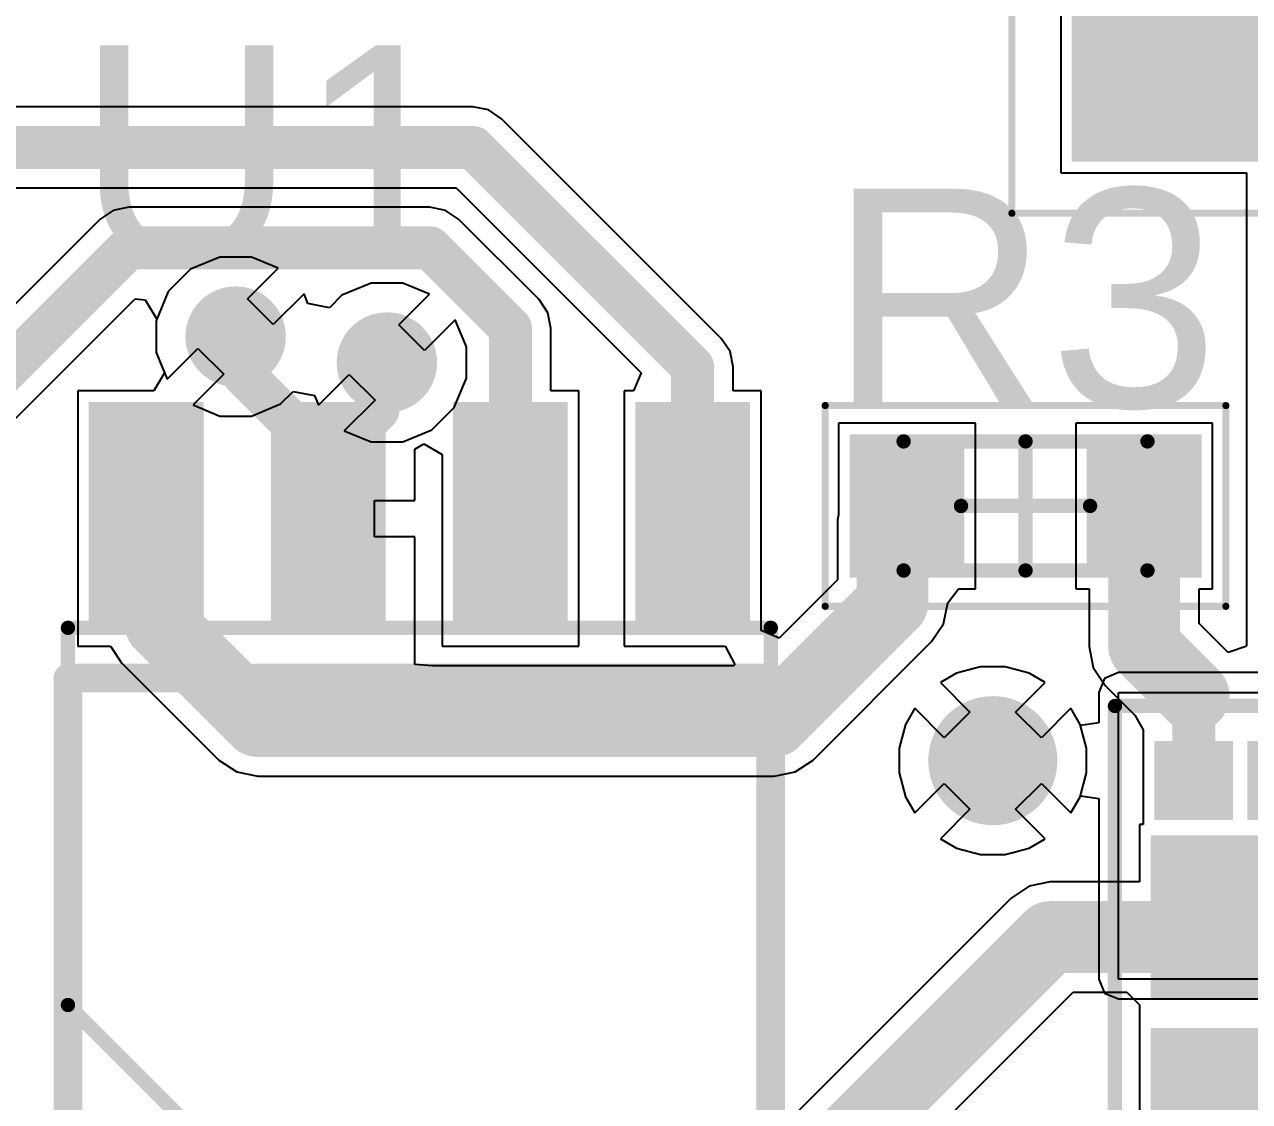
# Model space of a CAD drawing. Header units: inches. Extents: x 3 to 4.98, y 3.05 to 4.16.
# Drawn here: x 3.243 to 3.5793, y 3.5885 to 3.8841 of the extents above; entities that cross this region are included whole.
import ezdxf

# ---------------------------------------------------------------- set-up
doc = ezdxf.new("R2010")
doc.units = ezdxf.units.IN
doc.header["$MEASUREMENT"] = 0
for name, color, linetype in [('Bottom Layer', 5, 'Continuous'), ('Bottom Solder', 6, 'Continuous'), ('Layer 1', 16, 'Continuous'), ('Layer 2', 76, 'Continuous'), ('Mechanical 13', 56, 'Continuous'), ('Mechanical 15', 56, 'Continuous'), ('Top Layer', 1, 'Continuous'), ('Top Overlay', 2, 'Continuous'), ('Top Paste', 8, 'Continuous'), ('Top Solder', 216, 'Continuous'), ('Via Holes', 16, 'Continuous')]:
    doc.layers.add(name, color=color, linetype=linetype)
doc.styles.add('Arial', font='', dxfattribs={"height": 0.2})
doc.styles.get('Arial').set_extended_font_data('Arial')

# ---------------------------------------------------------------- blocks, each defined once
blk = doc.blocks.new('SOIC127P600X163_8N_1')
at = {"layer": 'Top Layer'}
for points in [[(-0.13679, 0.08878), (-0.07675, 0.08878), (-0.07675, 0.06122), (-0.13679, 0.06122)], [(0.07675, 0.08878), (0.13679, 0.08878), (0.13679, 0.06122), (0.07675, 0.06122)], [(-0.13679, 0.03878), (-0.07675, 0.03878), (-0.07675, 0.01122), (-0.13679, 0.01122)], [(0.07675, 0.03878), (0.13679, 0.03878), (0.13679, 0.01122), (0.07675, 0.01122)], [(-0.13679, -0.01122), (-0.07675, -0.01122), (-0.07675, -0.03878), (-0.13679, -0.03878)], [(0.07675, -0.01122), (0.13679, -0.01122), (0.13679, -0.03878), (0.07675, -0.03878)], [(-0.13679, -0.06122), (-0.07675, -0.06122), (-0.07675, -0.08878), (-0.13679, -0.08878)], [(0.07675, -0.06122), (0.13679, -0.06122), (0.13679, -0.08878), (0.07675, -0.08878)]]:
    blk.add_hatch(color=1, dxfattribs=at).paths.add_polyline_path(points)
at = {"layer": 'Top Paste'}
for points in [[(-0.13679, 0.08878), (-0.07675, 0.08878), (-0.07675, 0.06122), (-0.13679, 0.06122)], [(0.07675, 0.08878), (0.13679, 0.08878), (0.13679, 0.06122), (0.07675, 0.06122)], [(-0.13679, 0.03878), (-0.07675, 0.03878), (-0.07675, 0.01122), (-0.13679, 0.01122)], [(0.07675, 0.03878), (0.13679, 0.03878), (0.13679, 0.01122), (0.07675, 0.01122)], [(-0.13679, -0.01122), (-0.07675, -0.01122), (-0.07675, -0.03878), (-0.13679, -0.03878)], [(0.07675, -0.01122), (0.13679, -0.01122), (0.13679, -0.03878), (0.07675, -0.03878)], [(-0.13679, -0.06122), (-0.07675, -0.06122), (-0.07675, -0.08878), (-0.13679, -0.08878)], [(0.07675, -0.06122), (0.13679, -0.06122), (0.13679, -0.08878), (0.07675, -0.08878)]]:
    blk.add_hatch(color=8, dxfattribs=at).paths.add_polyline_path(points)
at = {"layer": 'Top Solder'}
for points in [[(-0.13876, 0.09075), (-0.07478, 0.09075), (-0.07478, 0.05925), (-0.13876, 0.05925)], [(0.07478, 0.09075), (0.13876, 0.09075), (0.13876, 0.05925), (0.07478, 0.05925)], [(-0.13876, 0.04075), (-0.07478, 0.04075), (-0.07478, 0.00925), (-0.13876, 0.00925)], [(0.07478, 0.04075), (0.13876, 0.04075), (0.13876, 0.00925), (0.07478, 0.00925)], [(-0.13876, -0.00925), (-0.07478, -0.00925), (-0.07478, -0.04075), (-0.13876, -0.04075)], [(0.07478, -0.00925), (0.13876, -0.00925), (0.13876, -0.04075), (0.07478, -0.04075)], [(-0.13876, -0.05925), (-0.07478, -0.05925), (-0.07478, -0.09075), (-0.13876, -0.09075)], [(0.07478, -0.05925), (0.13876, -0.05925), (0.13876, -0.09075), (0.07478, -0.09075)]]:
    blk.add_hatch(color=216, dxfattribs=at).paths.add_polyline_path(points)
at = {"layer": 'Mechanical 15'}
for points in [[(-0.02677, 0.09646, 0.00394, 0.00394, 0), (-0.07677, 0.04646, 0.00394, 0.00394, 0)], [(-0.07677, 0.09646, 0.00394, 0.00394, 0), (-0.07677, -0.09646, 0.00394, 0.00394, 0)], [(-0.07677, 0.09646, 0.00394, 0.00394, 0), (0.07677, 0.09646, 0.00394, 0.00394, 0)], [(0.07677, 0.09646, 0.00394, 0.00394, 0), (0.07677, -0.09646, 0.00394, 0.00394, 0)], [(-0.07677, -0.09646, 0.00394, 0.00394, 0), (0.07677, -0.09646, 0.00394, 0.00394, 0)]]:
    blk.add_lwpolyline(points, format="xyseb", dxfattribs=at)
for points in [[(-0.07776, 0.09646, 0.00197, 0.00197, 1), (-0.07579, 0.09646, 0.00197, 0.00197, 1)], [(-0.07776, 0.09646, 0.00197, 0.00197, 1), (-0.07579, 0.09646, 0.00197, 0.00197, 1)], [(-0.02776, 0.09646, 0.00197, 0.00197, 1), (-0.02579, 0.09646, 0.00197, 0.00197, 1)], [(0.07579, 0.09646, 0.00197, 0.00197, 1), (0.07776, 0.09646, 0.00197, 0.00197, 1)], [(0.07579, 0.09646, 0.00197, 0.00197, 1), (0.07776, 0.09646, 0.00197, 0.00197, 1)], [(-0.07776, 0.04646, 0.00197, 0.00197, 1), (-0.07579, 0.04646, 0.00197, 0.00197, 1)], [(-0.07776, -0.09646, 0.00197, 0.00197, 1), (-0.07579, -0.09646, 0.00197, 0.00197, 1)], [(-0.07776, -0.09646, 0.00197, 0.00197, 1), (-0.07579, -0.09646, 0.00197, 0.00197, 1)], [(0.07579, -0.09646, 0.00197, 0.00197, 1), (0.07776, -0.09646, 0.00197, 0.00197, 1)], [(0.07579, -0.09646, 0.00197, 0.00197, 1), (0.07776, -0.09646, 0.00197, 0.00197, 1)]]:
    blk.add_lwpolyline(points, format="xyseb", close=True, dxfattribs=at)
at = {"layer": 'Top Overlay'}
for points in [[(-0.13681, 0.10256, 0.00787, 0.00787, 0), (-0.07677, 0.10256, 0.00787, 0.00787, 0)], [(-0.06299, 0.09646, 0.00787, 0.00787, 0), (-0.06299, -0.09646, 0.00787, 0.00787, 0)], [(-0.06299, 0.09646, 0.00787, 0.00787, 0), (0.06299, 0.09646, 0.00787, 0.00787, 0)], [(0.06299, 0.09646, 0.00787, 0.00787, 0), (0.06299, -0.09646, 0.00787, 0.00787, 0)], [(-0.06299, -0.09646, 0.00787, 0.00787, 0), (0.06299, -0.09646, 0.00787, 0.00787, 0)]]:
    blk.add_lwpolyline(points, format="xyseb", dxfattribs=at)
for points in [[(-0.13878, 0.10256, 0.00394, 0.00394, 1), (-0.13484, 0.10256, 0.00394, 0.00394, 1)], [(-0.07874, 0.10256, 0.00394, 0.00394, 1), (-0.0748, 0.10256, 0.00394, 0.00394, 1)], [(-0.06496, 0.09646, 0.00394, 0.00394, 1), (-0.06102, 0.09646, 0.00394, 0.00394, 1)], [(-0.06496, 0.09646, 0.00394, 0.00394, 1), (-0.06102, 0.09646, 0.00394, 0.00394, 1)], [(0.06102, 0.09646, 0.00394, 0.00394, 1), (0.06496, 0.09646, 0.00394, 0.00394, 1)], [(0.06102, 0.09646, 0.00394, 0.00394, 1), (0.06496, 0.09646, 0.00394, 0.00394, 1)], [(-0.06496, -0.09646, 0.00394, 0.00394, 1), (-0.06102, -0.09646, 0.00394, 0.00394, 1)], [(-0.06496, -0.09646, 0.00394, 0.00394, 1), (-0.06102, -0.09646, 0.00394, 0.00394, 1)], [(0.06102, -0.09646, 0.00394, 0.00394, 1), (0.06496, -0.09646, 0.00394, 0.00394, 1)], [(0.06102, -0.09646, 0.00394, 0.00394, 1), (0.06496, -0.09646, 0.00394, 0.00394, 1)]]:
    blk.add_lwpolyline(points, format="xyseb", close=True, dxfattribs=at)
blk = doc.blocks.new('MSMA2512R0200FGN_5')
at = {"layer": 'Top Layer'}
blk.add_hatch(color=1, dxfattribs=at).paths.add_polyline_path([(0.01181, -0.0689), (0.01181, 0.0689), (0.15157, 0.0689), (0.15157, -0.0689)])
at = {"layer": 'Top Paste'}
blk.add_hatch(color=8, dxfattribs=at).paths.add_polyline_path([(0.01181, -0.0689), (0.01181, 0.0689), (0.15157, 0.0689), (0.15157, -0.0689)])
at = {"layer": 'Top Solder'}
blk.add_hatch(color=216, dxfattribs=at).paths.add_polyline_path([(0.00984, -0.07087), (0.00984, 0.07087), (0.15354, 0.07087), (0.15354, -0.07087)])
at = {"layer": 'Mechanical 15'}
for points in [[(0.17, 0.085, 0.00197, 0.00197, 0), (-0.17, 0.085, 0.00197, 0.00197, 0)], [(0.17, 0.085, 0.00197, 0.00197, 0), (0.17, -0.085, 0.00197, 0.00197, 0)]]:
    blk.add_lwpolyline(points, format="xyseb", dxfattribs=at)
blk.add_lwpolyline([(0.16951, 0.085, 0.000984, 0.000984, 1), (0.17049, 0.085, 0.000984, 0.000984, 1)], format="xyseb", close=True, dxfattribs=at)
blk.add_lwpolyline([(0.16951, 0.085, 0.000984, 0.000984, 1), (0.17049, 0.085, 0.000984, 0.000984, 1)], format="xyseb", close=True, dxfattribs=at)
blk = doc.blocks.new('RES_SM0603_YAGEORC_N_6')
at = {"layer": 'Top Layer'}
for points in [[(-0.04634, -0.01772), (-0.04634, 0.01772), (-0.01878, 0.01772), (-0.01878, -0.01772)], [(0.01878, -0.01772), (0.01878, 0.01772), (0.04634, 0.01772), (0.04634, -0.01772)]]:
    blk.add_hatch(color=1, dxfattribs=at).paths.add_polyline_path(points)
at = {"layer": 'Top Paste'}
for points in [[(-0.04634, -0.01772), (-0.04634, 0.01772), (-0.01878, 0.01772), (-0.01878, -0.01772)], [(0.01878, -0.01772), (0.01878, 0.01772), (0.04634, 0.01772), (0.04634, -0.01772)]]:
    blk.add_hatch(color=8, dxfattribs=at).paths.add_polyline_path(points)
at = {"layer": 'Top Solder'}
for points in [[(-0.04831, -0.01969), (-0.04831, 0.01969), (-0.01681, 0.01969), (-0.01681, -0.01969)], [(0.01681, -0.01969), (0.01681, 0.01969), (0.04831, 0.01969), (0.04831, -0.01969)]]:
    blk.add_hatch(color=216, dxfattribs=at).paths.add_polyline_path(points)
at = {"layer": 'Mechanical 13'}
for points in [[(-0.03346, -0.01772, 0.00394, 0.00394, 0), (-0.03346, 0.01772, 0.00394, 0.00394, 0)], [(-0.03346, 0.01772, 0.00394, 0.00394, 0), (0.03346, 0.01772, 0.00394, 0.00394, 0)], [(0.03346, -0.01772, 0.00394, 0.00394, 0), (0.03346, 0.01772, 0.00394, 0.00394, 0)], [(-0.03346, -0.01772, 0.00394, 0.00394, 0), (0.03346, -0.01772, 0.00394, 0.00394, 0)]]:
    blk.add_lwpolyline(points, format="xyseb", dxfattribs=at)
for points in [[(-0.03445, 0.01772, 0.00197, 0.00197, 1), (-0.03248, 0.01772, 0.00197, 0.00197, 1)], [(-0.03445, 0.01772, 0.00197, 0.00197, 1), (-0.03248, 0.01772, 0.00197, 0.00197, 1)], [(0.03248, 0.01772, 0.00197, 0.00197, 1), (0.03445, 0.01772, 0.00197, 0.00197, 1)], [(0.03248, 0.01772, 0.00197, 0.00197, 1), (0.03445, 0.01772, 0.00197, 0.00197, 1)], [(-0.03445, -0.01772, 0.00197, 0.00197, 1), (-0.03248, -0.01772, 0.00197, 0.00197, 1)], [(-0.03445, -0.01772, 0.00197, 0.00197, 1), (-0.03248, -0.01772, 0.00197, 0.00197, 1)], [(0.03248, -0.01772, 0.00197, 0.00197, 1), (0.03445, -0.01772, 0.00197, 0.00197, 1)], [(0.03248, -0.01772, 0.00197, 0.00197, 1), (0.03445, -0.01772, 0.00197, 0.00197, 1)]]:
    blk.add_lwpolyline(points, format="xyseb", close=True, dxfattribs=at)
at = {"layer": 'Mechanical 15'}
for points in [[(-0.055, -0.02756, 0.00197, 0.00197, 0), (-0.055, 0.02756, 0.00197, 0.00197, 0)], [(-0.055, 0.02756, 0.00197, 0.00197, 0), (0.055, 0.02756, 0.00197, 0.00197, 0)], [(0.055, -0.02756, 0.00197, 0.00197, 0), (0.055, 0.02756, 0.00197, 0.00197, 0)], [(0, -0.01772, 0.00394, 0.00394, 0), (0, 0.01772, 0.00394, 0.00394, 0)], [(-0.01772, 0, 0.00394, 0.00394, 0), (0.01772, 0, 0.00394, 0.00394, 0)], [(-0.055, -0.02756, 0.00197, 0.00197, 0), (0.055, -0.02756, 0.00197, 0.00197, 0)]]:
    blk.add_lwpolyline(points, format="xyseb", dxfattribs=at)
for points in [[(-0.05549, 0.02756, 0.000984, 0.000984, 1), (-0.05451, 0.02756, 0.000984, 0.000984, 1)], [(-0.05549, 0.02756, 0.000984, 0.000984, 1), (-0.05451, 0.02756, 0.000984, 0.000984, 1)], [(0.05451, 0.02756, 0.000984, 0.000984, 1), (0.05549, 0.02756, 0.000984, 0.000984, 1)], [(0.05451, 0.02756, 0.000984, 0.000984, 1), (0.05549, 0.02756, 0.000984, 0.000984, 1)], [(-0.00098, 0.01772, 0.00197, 0.00197, 1), (0.00098, 0.01772, 0.00197, 0.00197, 1)], [(-0.0187, 0, 0.00197, 0.00197, 1), (-0.01673, 0, 0.00197, 0.00197, 1)], [(0.01673, 0, 0.00197, 0.00197, 1), (0.0187, 0, 0.00197, 0.00197, 1)], [(-0.00098, -0.01772, 0.00197, 0.00197, 1), (0.00098, -0.01772, 0.00197, 0.00197, 1)], [(-0.05549, -0.02756, 0.000984, 0.000984, 1), (-0.05451, -0.02756, 0.000984, 0.000984, 1)], [(-0.05549, -0.02756, 0.000984, 0.000984, 1), (-0.05451, -0.02756, 0.000984, 0.000984, 1)], [(0.05451, -0.02756, 0.000984, 0.000984, 1), (0.05549, -0.02756, 0.000984, 0.000984, 1)], [(0.05451, -0.02756, 0.000984, 0.000984, 1), (0.05549, -0.02756, 0.000984, 0.000984, 1)]]:
    blk.add_lwpolyline(points, format="xyseb", close=True, dxfattribs=at)
blk = doc.blocks.new('SIZ342ADT_T1_GE3_9')
at = {"layer": 'Top Layer'}
for points in [[(-0.04724, 0.06343), (-0.02953, 0.06343), (-0.02953, 0.04571), (-0.04724, 0.04571)], [(-0.02165, 0.06343), (-0.00394, 0.06343), (-0.00394, 0.04571), (-0.02165, 0.04571)], [(0.00394, 0.06343), (0.02165, 0.06343), (0.02165, 0.04571), (0.00394, 0.04571)], [(0.02953, 0.06343), (0.04724, 0.06343), (0.04724, 0.04571), (0.02953, 0.04571)], [(-0.04823, 0.03748), (0.04823, 0.03748), (0.04823, -0.00331), (-0.04823, -0.00331)], [(-0.04823, -0.01535), (0.04823, -0.01535), (0.04823, -0.03748), (-0.04823, -0.03748)], [(-0.04724, -0.04571), (-0.02953, -0.04571), (-0.02953, -0.06343), (-0.04724, -0.06343)], [(-0.02165, -0.04571), (-0.00394, -0.04571), (-0.00394, -0.06343), (-0.02165, -0.06343)], [(0.00394, -0.04571), (0.02165, -0.04571), (0.02165, -0.06343), (0.00394, -0.06343)], [(0.02953, -0.04571), (0.04724, -0.04571), (0.04724, -0.06343), (0.02953, -0.06343)]]:
    blk.add_hatch(color=1, dxfattribs=at).paths.add_polyline_path(points)
at = {"layer": 'Top Paste'}
for points in [[(-0.04724, 0.06343), (-0.02953, 0.06343), (-0.02953, 0.04571), (-0.04724, 0.04571)], [(-0.02165, 0.06343), (-0.00394, 0.06343), (-0.00394, 0.04571), (-0.02165, 0.04571)], [(0.00394, 0.06343), (0.02165, 0.06343), (0.02165, 0.04571), (0.00394, 0.04571)], [(0.02953, 0.06343), (0.04724, 0.06343), (0.04724, 0.04571), (0.02953, 0.04571)], [(-0.04823, 0.03748), (0.04823, 0.03748), (0.04823, -0.00331), (-0.04823, -0.00331)], [(-0.04823, -0.01535), (0.04823, -0.01535), (0.04823, -0.03748), (-0.04823, -0.03748)], [(-0.04724, -0.04571), (-0.02953, -0.04571), (-0.02953, -0.06343), (-0.04724, -0.06343)], [(-0.02165, -0.04571), (-0.00394, -0.04571), (-0.00394, -0.06343), (-0.02165, -0.06343)], [(0.00394, -0.04571), (0.02165, -0.04571), (0.02165, -0.06343), (0.00394, -0.06343)], [(0.02953, -0.04571), (0.04724, -0.04571), (0.04724, -0.06343), (0.02953, -0.06343)]]:
    blk.add_hatch(color=8, dxfattribs=at).paths.add_polyline_path(points)
at = {"layer": 'Top Solder'}
for points in [[(-0.04921, 0.06539), (-0.02756, 0.06539), (-0.02756, 0.04374), (-0.04921, 0.04374)], [(-0.02362, 0.06539), (-0.00197, 0.06539), (-0.00197, 0.04374), (-0.02362, 0.04374)], [(0.00197, 0.06539), (0.02362, 0.06539), (0.02362, 0.04374), (0.00197, 0.04374)], [(0.02756, 0.06539), (0.04921, 0.06539), (0.04921, 0.04374), (0.02756, 0.04374)], [(-0.0502, 0.03945), (0.0502, 0.03945), (0.0502, -0.00528), (-0.0502, -0.00528)], [(-0.0502, -0.01339), (0.0502, -0.01339), (0.0502, -0.03945), (-0.0502, -0.03945)], [(-0.04921, -0.04374), (-0.02756, -0.04374), (-0.02756, -0.06539), (-0.04921, -0.06539)], [(-0.02362, -0.04374), (-0.00197, -0.04374), (-0.00197, -0.06539), (-0.02362, -0.06539)], [(0.00197, -0.04374), (0.02362, -0.04374), (0.02362, -0.06539), (0.00197, -0.06539)], [(0.02756, -0.04374), (0.04921, -0.04374), (0.04921, -0.06539), (0.02756, -0.06539)]]:
    blk.add_hatch(color=216, dxfattribs=at).paths.add_polyline_path(points)
at = {"layer": 'Mechanical 15'}
for points in [[(-0.06, 0.075, 0.00394, 0.00394, 0), (0.06, 0.075, 0.00394, 0.00394, 0)], [(-0.06, -0.075, 0.00394, 0.00394, 0), (-0.06, 0.075, 0.00394, 0.00394, 0)], [(0.06, -0.075, 0.00394, 0.00394, 0), (0.06, 0.075, 0.00394, 0.00394, 0)], [(-0.06, -0.075, 0.00394, 0.00394, 0), (0.06, -0.075, 0.00394, 0.00394, 0)]]:
    blk.add_lwpolyline(points, format="xyseb", dxfattribs=at)
for points in [[(-0.06098, 0.075, 0.00197, 0.00197, 1), (-0.05902, 0.075, 0.00197, 0.00197, 1)], [(-0.06098, 0.075, 0.00197, 0.00197, 1), (-0.05902, 0.075, 0.00197, 0.00197, 1)], [(0.05902, 0.075, 0.00197, 0.00197, 1), (0.06098, 0.075, 0.00197, 0.00197, 1)], [(0.05902, 0.075, 0.00197, 0.00197, 1), (0.06098, 0.075, 0.00197, 0.00197, 1)], [(-0.06098, -0.075, 0.00197, 0.00197, 1), (-0.05902, -0.075, 0.00197, 0.00197, 1)], [(-0.06098, -0.075, 0.00197, 0.00197, 1), (-0.05902, -0.075, 0.00197, 0.00197, 1)], [(0.05902, -0.075, 0.00197, 0.00197, 1), (0.06098, -0.075, 0.00197, 0.00197, 1)], [(0.05902, -0.075, 0.00197, 0.00197, 1), (0.06098, -0.075, 0.00197, 0.00197, 1)]]:
    blk.add_lwpolyline(points, format="xyseb", close=True, dxfattribs=at)
at = {"layer": 'Top Overlay'}
for points in [[(-0.03445, -0.08071, 0.00787, 0.00787, 1), (-0.04232, -0.08071, 0.00787, 0.00787, 1)], [(-0.04429, -0.08071, 0.00394, 0.00394, 1), (-0.04035, -0.08071, 0.00394, 0.00394, 1)], [(-0.03937, -0.07874, 0.00197, 0.00197, 1), (-0.0374, -0.07874, 0.00197, 0.00197, 1)], [(-0.03642, -0.08071, 0.00394, 0.00394, 1), (-0.03248, -0.08071, 0.00394, 0.00394, 1)], [(-0.03937, -0.08268, 0.00197, 0.00197, 1), (-0.0374, -0.08268, 0.00197, 0.00197, 1)]]:
    blk.add_lwpolyline(points, format="xyseb", close=True, dxfattribs=at)
blk.add_lwpolyline([(-0.03839, -0.07874, 0.00394, 0.00394, -1), (-0.03839, -0.08268, 0.00394, 0.00394, 0)], format="xyseb", dxfattribs=at)

msp = doc.modelspace()

# ---------------------------------------------------------------- hatches: boundary and pattern name
at = {"layer": 'Bottom Layer'}
h = msp.add_hatch(color=5, dxfattribs=at)
edge = h.paths.add_edge_path()
edge.add_arc((3.30099, 3.79846), 0.01181, 0, 360)
h = msp.add_hatch(color=5, dxfattribs=at)
edge = h.paths.add_edge_path()
edge.add_arc((3.34252, 3.79134), 0.01181, 0, 360)
h = msp.add_hatch(color=5, dxfattribs=at)
edge = h.paths.add_edge_path()
edge.add_arc((3.50884, 3.68204), 0.01575, 0, 360)
at = {"layer": 'Bottom Solder'}
h = msp.add_hatch(color=6, dxfattribs=at)
edge = h.paths.add_edge_path()
edge.add_arc((3.30099, 3.79846), 0.01378, 0, 360)
h = msp.add_hatch(color=6, dxfattribs=at)
edge = h.paths.add_edge_path()
edge.add_arc((3.34252, 3.79134), 0.01378, 0, 360)
h = msp.add_hatch(color=6, dxfattribs=at)
edge = h.paths.add_edge_path()
edge.add_arc((3.50884, 3.68204), 0.01772, 0, 360)
at = {"layer": 'Layer 1'}
h = msp.add_hatch(color=16, dxfattribs=at)
edge = h.paths.add_edge_path()
edge.add_arc((3.30099, 3.79846), 0.01181, 0, 360)
h = msp.add_hatch(color=16, dxfattribs=at)
edge = h.paths.add_edge_path()
edge.add_arc((3.34252, 3.79134), 0.01181, 0, 360)
h = msp.add_hatch(color=16, dxfattribs=at)
edge = h.paths.add_edge_path()
edge.add_arc((3.50884, 3.68204), 0.01575, 0, 360)
at = {"layer": 'Layer 2'}
h = msp.add_hatch(color=76, dxfattribs=at)
edge = h.paths.add_edge_path()
edge.add_arc((3.30099, 3.79846), 0.01181, 0, 360)
h = msp.add_hatch(color=76, dxfattribs=at)
edge = h.paths.add_edge_path()
edge.add_arc((3.34252, 3.79134), 0.01181, 0, 360)
h = msp.add_hatch(color=76, dxfattribs=at)
edge = h.paths.add_edge_path()
edge.add_arc((3.50884, 3.68204), 0.01575, 0, 360)
at = {"layer": 'Top Layer'}
h = msp.add_hatch(color=1, dxfattribs=at)
edge = h.paths.add_edge_path()
edge.add_arc((3.30099, 3.79846), 0.01181, 0, 360)
h = msp.add_hatch(color=1, dxfattribs=at)
edge = h.paths.add_edge_path()
edge.add_arc((3.34252, 3.79134), 0.01181, 0, 360)
h = msp.add_hatch(color=1, dxfattribs=at)
edge = h.paths.add_edge_path()
edge.add_arc((3.50884, 3.68204), 0.01575, 0, 360)
at = {"layer": 'Top Solder'}
h = msp.add_hatch(color=216, dxfattribs=at)
edge = h.paths.add_edge_path()
edge.add_arc((3.30099, 3.79846), 0.01378, 0, 360)
h = msp.add_hatch(color=216, dxfattribs=at)
edge = h.paths.add_edge_path()
edge.add_arc((3.34252, 3.79134), 0.01378, 0, 360)
h = msp.add_hatch(color=216, dxfattribs=at)
edge = h.paths.add_edge_path()
edge.add_arc((3.50884, 3.68204), 0.01772, 0, 360)
at = {"layer": 'Via Holes'}
h = msp.add_hatch(color=7, dxfattribs=at)
edge = h.paths.add_edge_path()
edge.add_arc((3.30099, 3.79846), 0.00787, 0, 360)
h = msp.add_hatch(color=7, dxfattribs=at)
edge = h.paths.add_edge_path()
edge.add_arc((3.34252, 3.79134), 0.00787, 0, 360)
h = msp.add_hatch(color=7, dxfattribs=at)
edge = h.paths.add_edge_path()
edge.add_arc((3.50884, 3.68204), 0.00787, 0, 360)

# ---------------------------------------------------------------- linework, layer by layer
at = {"layer": 'Bottom Layer'}
for p, q in [((3.29665, 3.82027), (3.28864, 3.81695)), ((3.30533, 3.82027), (3.29665, 3.82027)), ((3.31268, 3.81723), (3.30533, 3.82027)), ((3.28864, 3.81695), (3.2825, 3.81082)), ((3.30426, 3.80881), (3.31268, 3.81723)), ((3.2825, 3.81082), (3.27918, 3.8028)), ((3.31976, 3.81016), (3.31133, 3.80173)), ((3.32083, 3.80756), (3.31976, 3.81016)), ((3.33016, 3.80983), (3.32673, 3.80639)), ((3.33818, 3.81315), (3.33016, 3.80983)), ((3.34686, 3.81315), (3.33818, 3.81315)), ((3.34579, 3.80168), (3.35421, 3.8101)), ((3.35421, 3.8101), (3.34686, 3.81315)), ((3.31133, 3.80173), (3.30426, 3.80881)), ((3.32673, 3.80639), (3.32083, 3.80756)), ((3.27918, 3.8028), (3.27918, 3.79413)), ((3.35286, 3.79461), (3.34579, 3.80168)), ((3.36128, 3.80303), (3.35286, 3.79461)), ((3.36433, 3.79568), (3.36128, 3.80303)), ((3.27918, 3.79413), (3.28223, 3.78677)), ((3.28223, 3.78677), (3.29065, 3.79519)), ((3.29065, 3.79519), (3.29772, 3.78812)), ((3.36433, 3.787), (3.36433, 3.79568)), ((3.29772, 3.78812), (3.2893, 3.7797)), ((3.32376, 3.77965), (3.33218, 3.78807)), ((3.33218, 3.78807), (3.33925, 3.781)), ((3.36101, 3.77898), (3.36433, 3.787)), ((3.31335, 3.77997), (3.31678, 3.78341)), ((3.31678, 3.78341), (3.32268, 3.78224)), ((3.2893, 3.7797), (3.29665, 3.77665)), ((3.30533, 3.77665), (3.31335, 3.77997)), ((3.32268, 3.78224), (3.32376, 3.77965)), ((3.33925, 3.781), (3.33083, 3.77257)), ((3.29665, 3.77665), (3.30533, 3.77665)), ((3.35487, 3.77285), (3.36101, 3.77898)), ((3.34686, 3.76953), (3.35487, 3.77285)), ((3.33083, 3.77257), (3.33818, 3.76953)), ((3.33818, 3.76953), (3.34686, 3.76953)), ((3.4989, 3.70603), (3.49447, 3.70348)), ((3.50545, 3.70779), (3.4989, 3.70603)), ((3.51223, 3.70779), (3.50545, 3.70779)), ((3.51877, 3.70603), (3.51223, 3.70779)), ((3.5232, 3.70348), (3.51877, 3.70603)), ((3.54331, 3.7062), (3.53948, 3.70461)), ((3.82864, 3.7062), (3.54331, 3.7062)), ((3.49447, 3.70348), (3.50257, 3.69538)), ((3.5151, 3.69538), (3.5232, 3.70348)), ((3.53948, 3.70461), (3.5379, 3.70079)), ((3.5379, 3.70079), (3.5379, 3.69239)), ((3.54331, 3.62205), (3.54331, 3.70079)), ((3.54331, 3.70079), (3.82864, 3.70079)), ((3.4874, 3.69641), (3.48484, 3.69198)), ((3.4955, 3.6883), (3.4874, 3.69641)), ((3.53027, 3.69641), (3.52217, 3.6883)), ((3.53283, 3.69198), (3.53027, 3.69641)), ((3.50257, 3.69538), (3.4955, 3.6883)), ((3.52217, 3.6883), (3.5151, 3.69538)), ((3.5379, 3.69239), (3.5329, 3.69173)), ((3.48484, 3.69198), (3.48309, 3.68543)), ((3.5329, 3.69173), (3.53283, 3.69198)), ((3.48309, 3.68543), (3.48309, 3.67865)), ((3.48309, 3.67865), (3.48484, 3.6721)), ((3.4874, 3.66767), (3.4955, 3.67578)), ((3.4955, 3.67578), (3.50257, 3.6687)), ((3.5151, 3.6687), (3.52217, 3.67578)), ((3.52217, 3.67578), (3.53027, 3.66767)), ((3.48484, 3.6721), (3.4874, 3.66767)), ((3.53027, 3.66767), (3.53283, 3.6721)), ((3.53283, 3.6721), (3.5329, 3.67235)), ((3.5329, 3.67235), (3.5379, 3.67169)), ((3.50257, 3.6687), (3.49447, 3.6606)), ((3.5232, 3.6606), (3.5151, 3.6687)), ((3.5379, 3.67169), (3.5379, 3.62205)), ((3.49447, 3.6606), (3.4989, 3.65805)), ((3.51877, 3.65805), (3.5232, 3.6606)), ((3.4989, 3.65805), (3.50545, 3.65629)), ((3.50545, 3.65629), (3.51223, 3.65629)), ((3.51223, 3.65629), (3.51877, 3.65805)), ((3.5379, 3.62205), (3.53948, 3.61822)), ((3.82786, 3.62205), (3.54331, 3.62205)), ((3.53948, 3.61822), (3.54331, 3.61664)), ((3.54331, 3.61664), (3.82786, 3.61664))]:
    msp.add_line(p, q, dxfattribs=at)
at = {"layer": 'Layer 1'}
for p, q in [((3.29665, 3.82027), (3.28864, 3.81695)), ((3.30533, 3.82027), (3.29665, 3.82027)), ((3.31268, 3.81723), (3.30533, 3.82027)), ((3.28864, 3.81695), (3.2825, 3.81082)), ((3.30426, 3.80881), (3.31268, 3.81723)), ((3.2825, 3.81082), (3.27918, 3.8028)), ((3.31976, 3.81016), (3.31133, 3.80173)), ((3.32083, 3.80756), (3.31976, 3.81016)), ((3.33016, 3.80983), (3.32673, 3.80639)), ((3.33818, 3.81315), (3.33016, 3.80983)), ((3.34686, 3.81315), (3.33818, 3.81315)), ((3.34579, 3.80168), (3.35421, 3.8101)), ((3.35421, 3.8101), (3.34686, 3.81315)), ((3.31133, 3.80173), (3.30426, 3.80881)), ((3.32673, 3.80639), (3.32083, 3.80756)), ((3.27918, 3.8028), (3.27918, 3.79413)), ((3.35286, 3.79461), (3.34579, 3.80168)), ((3.36128, 3.80303), (3.35286, 3.79461)), ((3.36433, 3.79568), (3.36128, 3.80303)), ((3.27918, 3.79413), (3.28223, 3.78677)), ((3.28223, 3.78677), (3.29065, 3.79519)), ((3.29065, 3.79519), (3.29772, 3.78812)), ((3.36433, 3.787), (3.36433, 3.79568)), ((3.29772, 3.78812), (3.2893, 3.7797)), ((3.32376, 3.77965), (3.33218, 3.78807)), ((3.33218, 3.78807), (3.33925, 3.781)), ((3.36101, 3.77898), (3.36433, 3.787)), ((3.31335, 3.77997), (3.31678, 3.78341)), ((3.31678, 3.78341), (3.32268, 3.78224)), ((3.2893, 3.7797), (3.29665, 3.77665)), ((3.30533, 3.77665), (3.31335, 3.77997)), ((3.32268, 3.78224), (3.32376, 3.77965)), ((3.33925, 3.781), (3.33083, 3.77257)), ((3.29665, 3.77665), (3.30533, 3.77665)), ((3.35487, 3.77285), (3.36101, 3.77898)), ((3.34686, 3.76953), (3.35487, 3.77285)), ((3.33083, 3.77257), (3.33818, 3.76953)), ((3.33818, 3.76953), (3.34686, 3.76953)), ((3.4989, 3.70603), (3.49447, 3.70348)), ((3.50545, 3.70779), (3.4989, 3.70603)), ((3.51223, 3.70779), (3.50545, 3.70779)), ((3.51877, 3.70603), (3.51223, 3.70779)), ((3.5232, 3.70348), (3.51877, 3.70603)), ((3.49447, 3.70348), (3.50257, 3.69538)), ((3.5151, 3.69538), (3.5232, 3.70348)), ((3.4874, 3.69641), (3.48484, 3.69198)), ((3.4955, 3.6883), (3.4874, 3.69641)), ((3.53027, 3.69641), (3.52217, 3.6883)), ((3.53283, 3.69198), (3.53027, 3.69641)), ((3.50257, 3.69538), (3.4955, 3.6883)), ((3.52217, 3.6883), (3.5151, 3.69538)), ((3.48484, 3.69198), (3.48309, 3.68543)), ((3.53458, 3.68543), (3.53283, 3.69198)), ((3.48309, 3.68543), (3.48309, 3.67865)), ((3.53458, 3.67865), (3.53458, 3.68543)), ((3.48309, 3.67865), (3.48484, 3.6721)), ((3.4874, 3.66767), (3.4955, 3.67578)), ((3.4955, 3.67578), (3.50257, 3.6687)), ((3.5151, 3.6687), (3.52217, 3.67578)), ((3.52217, 3.67578), (3.53027, 3.66767)), ((3.53283, 3.6721), (3.53458, 3.67865)), ((3.48484, 3.6721), (3.4874, 3.66767)), ((3.53027, 3.66767), (3.53283, 3.6721)), ((3.50257, 3.6687), (3.49447, 3.6606)), ((3.5232, 3.6606), (3.5151, 3.6687)), ((3.49447, 3.6606), (3.4989, 3.65805)), ((3.51877, 3.65805), (3.5232, 3.6606)), ((3.4989, 3.65805), (3.50545, 3.65629)), ((3.50545, 3.65629), (3.51223, 3.65629)), ((3.51223, 3.65629), (3.51877, 3.65805))]:
    msp.add_line(p, q, dxfattribs=at)
at = {"layer": 'Layer 2'}
for p, q in [((3.29665, 3.82027), (3.28864, 3.81695)), ((3.30533, 3.82027), (3.29665, 3.82027)), ((3.31268, 3.81723), (3.30533, 3.82027)), ((3.28864, 3.81695), (3.2825, 3.81082)), ((3.30426, 3.80881), (3.31268, 3.81723)), ((3.2825, 3.81082), (3.27918, 3.8028)), ((3.31976, 3.81016), (3.31133, 3.80173)), ((3.32083, 3.80756), (3.31976, 3.81016)), ((3.33016, 3.80983), (3.32673, 3.80639)), ((3.33818, 3.81315), (3.33016, 3.80983)), ((3.34686, 3.81315), (3.33818, 3.81315)), ((3.34579, 3.80168), (3.35421, 3.8101)), ((3.35421, 3.8101), (3.34686, 3.81315)), ((3.31133, 3.80173), (3.30426, 3.80881)), ((3.32673, 3.80639), (3.32083, 3.80756)), ((3.27918, 3.8028), (3.27918, 3.79413)), ((3.35286, 3.79461), (3.34579, 3.80168)), ((3.36128, 3.80303), (3.35286, 3.79461)), ((3.36433, 3.79568), (3.36128, 3.80303)), ((3.27918, 3.79413), (3.28223, 3.78677)), ((3.28223, 3.78677), (3.29065, 3.79519)), ((3.29065, 3.79519), (3.29772, 3.78812)), ((3.36433, 3.787), (3.36433, 3.79568)), ((3.29772, 3.78812), (3.2893, 3.7797)), ((3.32376, 3.77965), (3.33218, 3.78807)), ((3.33218, 3.78807), (3.33925, 3.781)), ((3.36101, 3.77898), (3.36433, 3.787)), ((3.31335, 3.77997), (3.31678, 3.78341)), ((3.31678, 3.78341), (3.32268, 3.78224)), ((3.2893, 3.7797), (3.29665, 3.77665)), ((3.30533, 3.77665), (3.31335, 3.77997)), ((3.32268, 3.78224), (3.32376, 3.77965)), ((3.33925, 3.781), (3.33083, 3.77257)), ((3.29665, 3.77665), (3.30533, 3.77665)), ((3.35487, 3.77285), (3.36101, 3.77898)), ((3.34686, 3.76953), (3.35487, 3.77285)), ((3.33083, 3.77257), (3.33818, 3.76953)), ((3.33818, 3.76953), (3.34686, 3.76953)), ((3.4989, 3.70603), (3.49447, 3.70348)), ((3.50545, 3.70779), (3.4989, 3.70603)), ((3.51223, 3.70779), (3.50545, 3.70779)), ((3.51877, 3.70603), (3.51223, 3.70779)), ((3.5232, 3.70348), (3.51877, 3.70603)), ((3.49447, 3.70348), (3.50257, 3.69538)), ((3.5151, 3.69538), (3.5232, 3.70348)), ((3.4874, 3.69641), (3.48484, 3.69198)), ((3.4955, 3.6883), (3.4874, 3.69641)), ((3.53027, 3.69641), (3.52217, 3.6883)), ((3.53283, 3.69198), (3.53027, 3.69641)), ((3.50257, 3.69538), (3.4955, 3.6883)), ((3.52217, 3.6883), (3.5151, 3.69538)), ((3.48484, 3.69198), (3.48309, 3.68543)), ((3.53458, 3.68543), (3.53283, 3.69198)), ((3.48309, 3.68543), (3.48309, 3.67865)), ((3.53458, 3.67865), (3.53458, 3.68543)), ((3.48309, 3.67865), (3.48484, 3.6721)), ((3.4874, 3.66767), (3.4955, 3.67578)), ((3.4955, 3.67578), (3.50257, 3.6687)), ((3.5151, 3.6687), (3.52217, 3.67578)), ((3.52217, 3.67578), (3.53027, 3.66767)), ((3.53283, 3.6721), (3.53458, 3.67865)), ((3.48484, 3.6721), (3.4874, 3.66767)), ((3.53027, 3.66767), (3.53283, 3.6721)), ((3.50257, 3.6687), (3.49447, 3.6606)), ((3.5232, 3.6606), (3.5151, 3.6687)), ((3.49447, 3.6606), (3.4989, 3.65805)), ((3.51877, 3.65805), (3.5232, 3.6606)), ((3.4989, 3.65805), (3.50545, 3.65629)), ((3.50545, 3.65629), (3.51223, 3.65629)), ((3.51223, 3.65629), (3.51877, 3.65805))]:
    msp.add_line(p, q, dxfattribs=at)
at = {"layer": 'Top Layer'}
for p, q in [((3.52748, 3.99122), (3.52748, 3.84343)), ((3.36614, 3.86151), (3.19921, 3.86151)), ((3.3704, 3.86067), (3.36614, 3.86151)), ((3.36614, 3.86151), (3.36614, 3.86151)), ((3.374, 3.85826), (3.3704, 3.86067)), ((3.43429, 3.79797), (3.374, 3.85826)), ((3.52748, 3.84343), (3.57845, 3.84343)), ((3.57845, 3.84343), (3.57845, 3.71354)), ((3.20382, 3.83927), (3.36154, 3.83927)), ((3.36154, 3.83927), (3.41229, 3.78852)), ((3.27165, 3.83395), (3.2674, 3.83311)), ((3.35433, 3.83395), (3.27165, 3.83395)), ((3.35859, 3.83311), (3.35433, 3.83395)), ((3.35433, 3.83395), (3.35433, 3.83395)), ((3.26379, 3.8307), (3.09942, 3.66633)), ((3.2674, 3.83311), (3.26379, 3.8307)), ((3.26379, 3.8307), (3.26379, 3.8307)), ((3.36219, 3.8307), (3.35859, 3.83311)), ((3.38429, 3.8086), (3.36219, 3.8307)), ((3.11515, 3.65061), (3.27337, 3.80883)), ((3.27337, 3.80883), (3.27615, 3.80856)), ((3.27615, 3.80856), (3.27936, 3.80324)), ((3.3867, 3.80499), (3.38429, 3.8086)), ((3.38429, 3.8086), (3.38429, 3.8086)), ((3.27936, 3.80324), (3.27918, 3.8028)), ((3.38755, 3.80074), (3.3867, 3.80499)), ((3.27918, 3.8028), (3.27918, 3.79413)), ((3.38755, 3.78352), (3.38755, 3.80074)), ((3.38755, 3.80074), (3.38755, 3.80074)), ((3.4367, 3.79436), (3.43429, 3.79797)), ((3.43429, 3.79797), (3.43429, 3.79797)), ((3.27918, 3.79413), (3.2815, 3.78852)), ((3.43755, 3.79011), (3.4367, 3.79436)), ((3.43755, 3.78352), (3.43755, 3.79011)), ((3.43755, 3.79011), (3.43755, 3.79011)), ((3.2815, 3.78852), (3.27855, 3.78352)), ((3.41229, 3.78852), (3.41022, 3.78352)), ((3.27855, 3.78352), (3.25765, 3.78352)), ((3.25765, 3.78352), (3.25765, 3.71348)), ((3.39521, 3.78352), (3.38755, 3.78352)), ((3.39521, 3.71348), (3.39521, 3.78352)), ((3.41022, 3.78352), (3.40765, 3.78352)), ((3.40765, 3.78352), (3.40765, 3.71348)), ((3.44521, 3.78352), (3.43755, 3.78352)), ((3.44521, 3.71777), (3.44521, 3.78352)), ((3.50404, 3.77468), (3.46648, 3.77468)), ((3.46648, 3.77468), (3.46648, 3.74949)), ((3.50404, 3.72925), (3.50404, 3.77468)), ((3.56915, 3.77468), (3.53159, 3.77468)), ((3.53159, 3.77468), (3.53159, 3.72925)), ((3.56915, 3.72925), (3.56915, 3.77468)), ((3.35021, 3.76756), (3.35265, 3.76898)), ((3.35021, 3.7535), (3.35021, 3.76756)), ((3.35265, 3.76898), (3.35765, 3.76611)), ((3.35765, 3.76611), (3.35765, 3.71348)), ((3.33913, 3.7435), (3.33913, 3.7535)), ((3.33913, 3.7535), (3.35021, 3.7535)), ((3.46648, 3.74949), (3.46619, 3.74803)), ((3.46619, 3.74803), (3.46619, 3.74803)), ((3.46619, 3.74803), (3.46619, 3.73168)), ((3.35021, 3.7435), (3.33913, 3.7435)), ((3.35021, 3.70848), (3.35021, 3.7435)), ((3.46619, 3.73168), (3.45021, 3.7157)), ((3.49645, 3.72541), (3.49944, 3.72925)), ((3.49944, 3.72925), (3.50404, 3.72925)), ((3.53159, 3.72925), (3.53524, 3.72925)), ((3.53524, 3.72925), (3.53524, 3.71341)), ((3.56551, 3.71967), (3.56551, 3.72925)), ((3.56551, 3.72925), (3.56915, 3.72925)), ((3.4953, 3.71962), (3.49645, 3.72541)), ((3.49202, 3.71471), (3.4953, 3.71962)), ((3.57345, 3.71173), (3.56551, 3.71967)), ((3.45021, 3.7157), (3.44521, 3.71777)), ((3.25765, 3.71348), (3.26662, 3.71348)), ((3.26662, 3.71348), (3.26966, 3.70893)), ((3.35765, 3.71348), (3.39521, 3.71348)), ((3.40765, 3.71348), (3.43538, 3.71348)), ((3.43538, 3.71348), (3.43805, 3.70848)), ((3.45952, 3.68221), (3.49202, 3.71471)), ((3.49202, 3.71471), (3.49202, 3.71471)), ((3.53524, 3.71341), (3.53524, 3.71341)), ((3.53524, 3.71341), (3.53639, 3.70761)), ((3.5783, 3.71342), (3.57345, 3.71173)), ((3.57845, 3.71354), (3.5783, 3.71342)), ((3.26966, 3.70893), (3.29639, 3.68221)), ((3.35503, 3.70805), (3.35021, 3.70848)), ((3.43776, 3.70805), (3.35503, 3.70805)), ((3.43805, 3.70848), (3.43776, 3.70805)), ((3.4989, 3.70603), (3.49447, 3.70348)), ((3.50545, 3.70779), (3.4989, 3.70603)), ((3.51223, 3.70779), (3.50545, 3.70779)), ((3.51877, 3.70603), (3.51223, 3.70779)), ((3.5232, 3.70348), (3.51877, 3.70603)), ((3.53639, 3.70761), (3.53967, 3.7027)), ((3.49447, 3.70348), (3.50257, 3.69538)), ((3.5151, 3.69538), (3.5232, 3.70348)), ((3.53967, 3.7027), (3.54786, 3.69452)), ((3.4874, 3.69641), (3.48484, 3.69198)), ((3.4955, 3.6883), (3.4874, 3.69641)), ((3.53027, 3.69641), (3.52217, 3.6883)), ((3.53283, 3.69198), (3.53027, 3.69641)), ((3.50257, 3.69538), (3.4955, 3.6883)), ((3.52217, 3.6883), (3.5151, 3.69538)), ((3.54786, 3.69452), (3.55012, 3.69047)), ((3.48484, 3.69198), (3.48309, 3.68543)), ((3.53458, 3.68543), (3.53283, 3.69198)), ((3.55012, 3.69047), (3.55012, 3.69047)), ((3.55012, 3.69047), (3.55012, 3.69047)), ((3.55012, 3.69047), (3.55012, 3.66453)), ((3.48309, 3.68543), (3.48309, 3.67865)), ((3.53458, 3.67865), (3.53458, 3.68543)), ((3.29639, 3.68221), (3.29639, 3.68221)), ((3.29639, 3.68221), (3.3013, 3.67893)), ((3.45461, 3.67893), (3.45952, 3.68221)), ((3.3013, 3.67893), (3.30709, 3.67778)), ((3.44882, 3.67778), (3.45461, 3.67893)), ((3.30709, 3.67778), (3.44882, 3.67778)), ((3.44882, 3.67778), (3.44882, 3.67778)), ((3.48309, 3.67865), (3.48484, 3.6721)), ((3.4874, 3.66767), (3.4955, 3.67578)), ((3.4955, 3.67578), (3.50257, 3.6687)), ((3.5151, 3.6687), (3.52217, 3.67578)), ((3.52217, 3.67578), (3.53027, 3.66767)), ((3.53283, 3.6721), (3.53458, 3.67865)), ((3.48484, 3.6721), (3.4874, 3.66767)), ((3.53027, 3.66767), (3.53283, 3.6721)), ((3.50257, 3.6687), (3.49447, 3.6606)), ((3.5232, 3.6606), (3.5151, 3.6687)), ((3.55012, 3.66453), (3.54913, 3.66453)), ((3.54913, 3.66453), (3.54913, 3.64876)), ((3.49447, 3.6606), (3.4989, 3.65805)), ((3.51877, 3.65805), (3.5232, 3.6606)), ((3.4989, 3.65805), (3.50545, 3.65629)), ((3.50545, 3.65629), (3.51223, 3.65629)), ((3.51223, 3.65629), (3.51877, 3.65805)), ((3.52461, 3.64876), (3.51882, 3.64761)), ((3.54913, 3.64876), (3.52461, 3.64876)), ((3.52461, 3.64876), (3.52461, 3.64876)), ((3.51882, 3.64761), (3.51391, 3.64433)), ((3.51391, 3.64433), (3.43955, 3.56998)), ((3.45288, 3.5405), (3.53087, 3.6185)), ((3.53087, 3.6185), (3.5456, 3.6185)), ((3.5456, 3.6185), (3.54913, 3.61496)), ((3.54913, 3.61496), (3.54913, 3.60874)), ((3.54913, 3.60874), (3.54913, 3.57957))]:
    msp.add_line(p, q, dxfattribs=at)
for points in [[(3.19921, 3.85039, 0.01181, 0.01181, 0), (3.36614, 3.85039, 0.01181, 0.01181, 0)], [(3.36614, 3.85039, 0.01181, 0.01181, 0), (3.42643, 3.79011, 0.01181, 0.01181, 0)], [(3.08268, 3.63386, 0.01181, 0.01181, 0), (3.27165, 3.82283, 0.01181, 0.01181, 0)], [(3.27165, 3.82283, 0.01181, 0.01181, 0), (3.35433, 3.82283, 0.01181, 0.01181, 0)], [(3.35433, 3.82283, 0.01181, 0.01181, 0), (3.37643, 3.80074, 0.01181, 0.01181, 0)], [(3.37643, 3.7485, 0.01181, 0.01181, 0), (3.37643, 3.80074, 0.01181, 0.01181, 0)], [(3.30099, 3.79846, 0.01181, 0.01181, 0), (3.30325, 3.7962, 0.01181, 0.01181, 0)], [(3.30325, 3.78792, 0.01181, 0.01181, 0), (3.30325, 3.7962, 0.01181, 0.01181, 0)], [(3.34252, 3.78814, 0.01181, 0.01181, 0), (3.34252, 3.79134, 0.01181, 0.01181, 0)], [(3.30325, 3.78792, 0.01181, 0.01181, 0), (3.32643, 3.76474, 0.01181, 0.01181, 0)], [(3.34004, 3.78567, 0.01181, 0.01181, 0), (3.34252, 3.78814, 0.01181, 0.01181, 0)], [(3.42643, 3.7485, 0.01181, 0.01181, 0), (3.42643, 3.79011, 0.01181, 0.01181, 0)], [(3.34004, 3.77836, 0.01181, 0.01181, 0), (3.34004, 3.78567, 0.01181, 0.01181, 0)], [(3.32643, 3.76474, 0.01181, 0.01181, 0), (3.34004, 3.77836, 0.01181, 0.01181, 0)], [(3.32643, 3.76474, 0.01181, 0.01181, 0), (3.32857, 3.76474, 0.01181, 0.01181, 0)], [(3.32857, 3.75064, 0.01181, 0.01181, 0), (3.32857, 3.76474, 0.01181, 0.01181, 0)], [(3.48132, 3.74803, 0.01969, 0.01969, 0), (3.48526, 3.75197, 0.01969, 0.01969, 0)], [(3.55037, 3.71341, 0.01969, 0.01969, 0), (3.55037, 3.75197, 0.01969, 0.01969, 0)], [(3.27643, 3.7485, 0.01969, 0.01969, 0), (3.28036, 3.74457, 0.01969, 0.01969, 0)], [(3.32643, 3.7485, 0.01181, 0.01181, 0), (3.32857, 3.75064, 0.01181, 0.01181, 0)], [(3.48132, 3.72541, 0.01969, 0.01969, 0), (3.48132, 3.74803, 0.01969, 0.01969, 0)], [(3.28036, 3.71964, 0.01969, 0.01969, 0), (3.28036, 3.74457, 0.01969, 0.01969, 0)], [(3.44882, 3.69291, 0.01969, 0.01969, 0), (3.48132, 3.72541, 0.01969, 0.01969, 0)], [(3.28036, 3.71964, 0.01969, 0.01969, 0), (3.30709, 3.69291, 0.01969, 0.01969, 0)], [(3.55037, 3.71341, 0.01969, 0.01969, 0), (3.56398, 3.6998, 0.01969, 0.01969, 0)], [(3.56398, 3.67661, 0.01181, 0.01181, 0), (3.56398, 3.6998, 0.01181, 0.01181, 0)], [(3.30709, 3.69291, 0.01969, 0.01969, 0), (3.44882, 3.69291, 0.01969, 0.01969, 0)], [(3.44218, 3.5512, 0.01969, 0.01969, 0), (3.52461, 3.63363, 0.01969, 0.01969, 0)], [(3.52461, 3.63363, 0.01969, 0.01969, 0), (3.59686, 3.63363, 0.01969, 0.01969, 0)]]:
    msp.add_lwpolyline(points, format="xyseb", dxfattribs=at)
for points in [[(3.36319, 3.85039, 0.00591, 0.00591, 1), (3.36909, 3.85039, 0.00591, 0.00591, 1)], [(3.36319, 3.85039, 0.00591, 0.00591, 1), (3.36909, 3.85039, 0.00591, 0.00591, 1)], [(3.2687, 3.82283, 0.00591, 0.00591, 1), (3.27461, 3.82283, 0.00591, 0.00591, 1)], [(3.2687, 3.82283, 0.00591, 0.00591, 1), (3.27461, 3.82283, 0.00591, 0.00591, 1)], [(3.35138, 3.82283, 0.00591, 0.00591, 1), (3.35728, 3.82283, 0.00591, 0.00591, 1)], [(3.35138, 3.82283, 0.00591, 0.00591, 1), (3.35728, 3.82283, 0.00591, 0.00591, 1)], [(3.37347, 3.80074, 0.00591, 0.00591, 1), (3.37938, 3.80074, 0.00591, 0.00591, 1)], [(3.37347, 3.80074, 0.00591, 0.00591, 1), (3.37938, 3.80074, 0.00591, 0.00591, 1)], [(3.29804, 3.79846, 0.00591, 0.00591, 1), (3.30394, 3.79846, 0.00591, 0.00591, 1)], [(3.3003, 3.7962, 0.00591, 0.00591, 1), (3.3062, 3.7962, 0.00591, 0.00591, 1)], [(3.3003, 3.7962, 0.00591, 0.00591, 1), (3.3062, 3.7962, 0.00591, 0.00591, 1)], [(3.33957, 3.79134, 0.00591, 0.00591, 1), (3.34547, 3.79134, 0.00591, 0.00591, 1)], [(3.3003, 3.78792, 0.00591, 0.00591, 1), (3.3062, 3.78792, 0.00591, 0.00591, 1)], [(3.3003, 3.78792, 0.00591, 0.00591, 1), (3.3062, 3.78792, 0.00591, 0.00591, 1)], [(3.33957, 3.78814, 0.00591, 0.00591, 1), (3.34547, 3.78814, 0.00591, 0.00591, 1)], [(3.33957, 3.78814, 0.00591, 0.00591, 1), (3.34547, 3.78814, 0.00591, 0.00591, 1)], [(3.42347, 3.79011, 0.00591, 0.00591, 1), (3.42938, 3.79011, 0.00591, 0.00591, 1)], [(3.42347, 3.79011, 0.00591, 0.00591, 1), (3.42938, 3.79011, 0.00591, 0.00591, 1)], [(3.33709, 3.78567, 0.00591, 0.00591, 1), (3.343, 3.78567, 0.00591, 0.00591, 1)], [(3.33709, 3.78567, 0.00591, 0.00591, 1), (3.343, 3.78567, 0.00591, 0.00591, 1)], [(3.33709, 3.77836, 0.00591, 0.00591, 1), (3.343, 3.77836, 0.00591, 0.00591, 1)], [(3.33709, 3.77836, 0.00591, 0.00591, 1), (3.343, 3.77836, 0.00591, 0.00591, 1)], [(3.32347, 3.76474, 0.00591, 0.00591, 1), (3.32938, 3.76474, 0.00591, 0.00591, 1)], [(3.32347, 3.76474, 0.00591, 0.00591, 1), (3.32938, 3.76474, 0.00591, 0.00591, 1)], [(3.32347, 3.76474, 0.00591, 0.00591, 1), (3.32938, 3.76474, 0.00591, 0.00591, 1)], [(3.32562, 3.76474, 0.00591, 0.00591, 1), (3.33152, 3.76474, 0.00591, 0.00591, 1)], [(3.32562, 3.76474, 0.00591, 0.00591, 1), (3.33152, 3.76474, 0.00591, 0.00591, 1)], [(3.48033, 3.75197, 0.00984, 0.00984, 1), (3.49018, 3.75197, 0.00984, 0.00984, 1)], [(3.54545, 3.75197, 0.00984, 0.00984, 1), (3.5553, 3.75197, 0.00984, 0.00984, 1)], [(3.27151, 3.7485, 0.00984, 0.00984, 1), (3.28135, 3.7485, 0.00984, 0.00984, 1)], [(3.32562, 3.75064, 0.00591, 0.00591, 1), (3.33152, 3.75064, 0.00591, 0.00591, 1)], [(3.32562, 3.75064, 0.00591, 0.00591, 1), (3.33152, 3.75064, 0.00591, 0.00591, 1)], [(3.4764, 3.74803, 0.00984, 0.00984, 1), (3.48624, 3.74803, 0.00984, 0.00984, 1)], [(3.4764, 3.74803, 0.00984, 0.00984, 1), (3.48624, 3.74803, 0.00984, 0.00984, 1)], [(3.27544, 3.74457, 0.00984, 0.00984, 1), (3.28529, 3.74457, 0.00984, 0.00984, 1)], [(3.27544, 3.74457, 0.00984, 0.00984, 1), (3.28529, 3.74457, 0.00984, 0.00984, 1)], [(3.32347, 3.7485, 0.00591, 0.00591, 1), (3.32938, 3.7485, 0.00591, 0.00591, 1)], [(3.37347, 3.7485, 0.00591, 0.00591, 1), (3.37938, 3.7485, 0.00591, 0.00591, 1)], [(3.42347, 3.7485, 0.00591, 0.00591, 1), (3.42938, 3.7485, 0.00591, 0.00591, 1)], [(3.4764, 3.72541, 0.00984, 0.00984, 1), (3.48624, 3.72541, 0.00984, 0.00984, 1)], [(3.4764, 3.72541, 0.00984, 0.00984, 1), (3.48624, 3.72541, 0.00984, 0.00984, 1)], [(3.27544, 3.71964, 0.00984, 0.00984, 1), (3.28529, 3.71964, 0.00984, 0.00984, 1)], [(3.27544, 3.71964, 0.00984, 0.00984, 1), (3.28529, 3.71964, 0.00984, 0.00984, 1)], [(3.54545, 3.71341, 0.00984, 0.00984, 1), (3.5553, 3.71341, 0.00984, 0.00984, 1)], [(3.54545, 3.71341, 0.00984, 0.00984, 1), (3.5553, 3.71341, 0.00984, 0.00984, 1)], [(3.55906, 3.6998, 0.00984, 0.00984, 1), (3.5689, 3.6998, 0.00984, 0.00984, 1)], [(3.56102, 3.6998, 0.00591, 0.00591, 1), (3.56693, 3.6998, 0.00591, 0.00591, 1)], [(3.30217, 3.69291, 0.00984, 0.00984, 1), (3.31201, 3.69291, 0.00984, 0.00984, 1)], [(3.30217, 3.69291, 0.00984, 0.00984, 1), (3.31201, 3.69291, 0.00984, 0.00984, 1)], [(3.4439, 3.69291, 0.00984, 0.00984, 1), (3.45374, 3.69291, 0.00984, 0.00984, 1)], [(3.4439, 3.69291, 0.00984, 0.00984, 1), (3.45374, 3.69291, 0.00984, 0.00984, 1)], [(3.56102, 3.67661, 0.00591, 0.00591, 1), (3.56693, 3.67661, 0.00591, 0.00591, 1)], [(3.51969, 3.63363, 0.00984, 0.00984, 1), (3.52953, 3.63363, 0.00984, 0.00984, 1)], [(3.51969, 3.63363, 0.00984, 0.00984, 1), (3.52953, 3.63363, 0.00984, 0.00984, 1)]]:
    msp.add_lwpolyline(points, format="xyseb", close=True, dxfattribs=at)

# ---------------------------------------------------------------- block references
for name, p, rotation in [('MSMA2512R0200FGN_5', (3.68406, 3.91732), 180), ('SOIC127P600X163_8N_1', (3.35143, 3.64173), 90)]:
    msp.add_blockref(name, p, dxfattribs=dict(rotation=rotation))
for name, p in [('RES_SM0603_YAGEORC_N_6', (3.51782, 3.75197)), ('SIZ342ADT_T1_GE3_9', (3.60236, 3.62205))]:
    msp.add_blockref(name, p)

# ---------------------------------------------------------------- texts
at = {"layer": 'Top Overlay', "style": 'Arial'}
for s, p in [('U1', (3.25726, 3.81843)), ('R3', (3.4638, 3.77906))]:
    msp.add_text(s, height=0.06, dxfattribs=at).set_placement(p)

doc.saveas('drawing.dxf')
